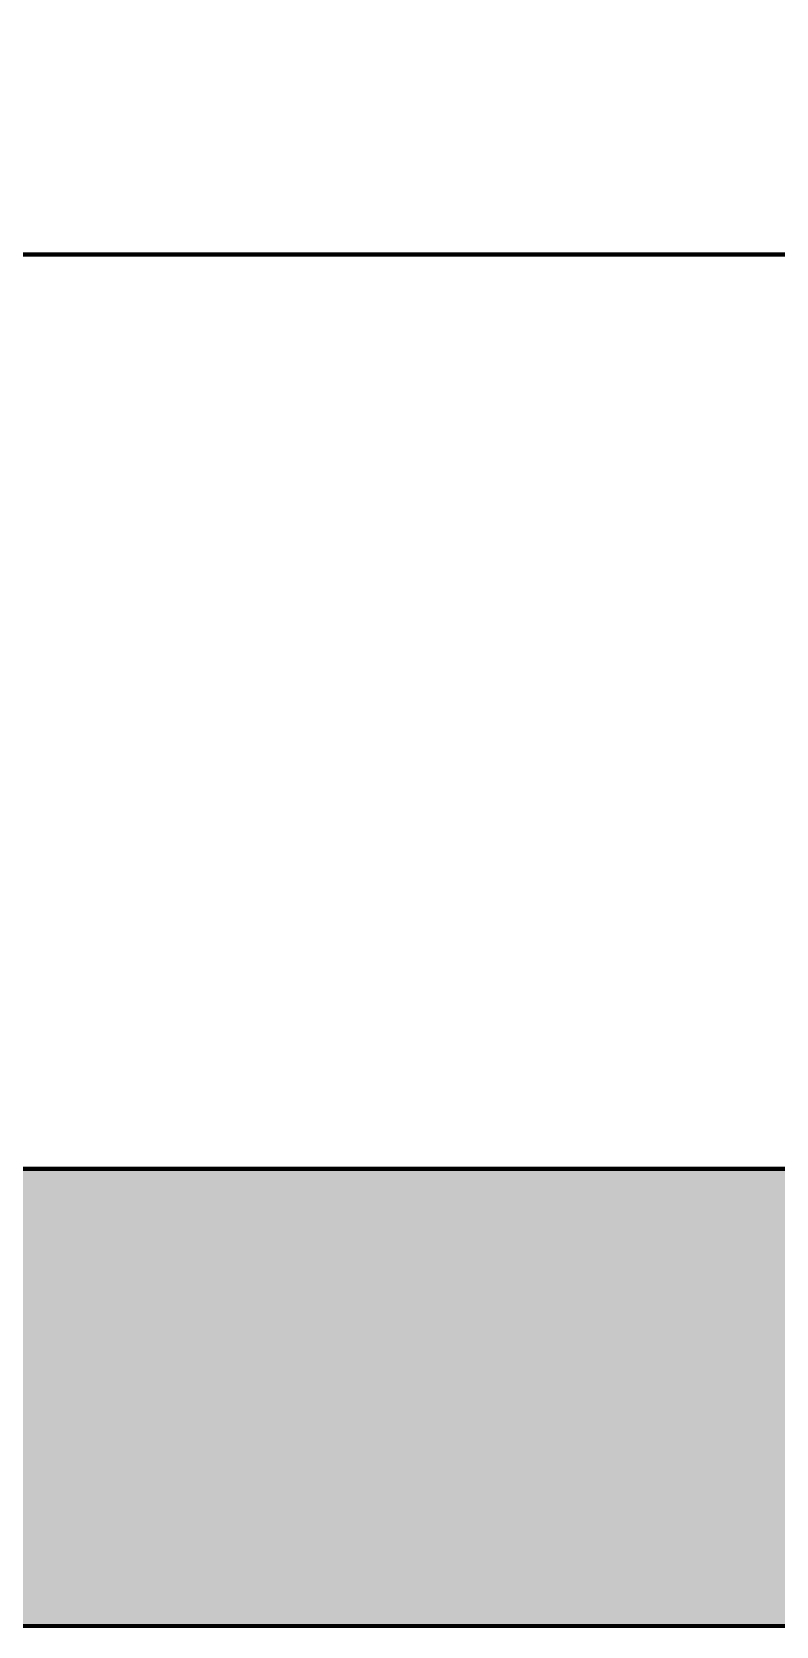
# Model space of a CAD drawing. Header units: millimetres. Extents: x -116965 to 323937, y 291661 to 566926.
# Drawn here: x -43850.9 to -43688.1, y 328239.9 to 328588.5 of the extents above; entities that cross this region are included whole.
import ezdxf

# ---------------------------------------------------------------- set-up
doc = ezdxf.new("R2010")
doc.units = ezdxf.units.MM
doc.layers.add('C00-00-00', color=7, linetype='Continuous')
doc.layers.add('C34-3A-40', color=7, linetype='Continuous', true_color=0x343a40)
doc.layers.add('C62-64-69', color=7, linetype='Continuous', true_color=0x626469)

msp = doc.modelspace()

# ---------------------------------------------------------------- hatches: boundary and pattern name
at = {"layer": 'C34-3A-40'}
h = msp.add_hatch(color=256, dxfattribs=at)
h.dxf.hatch_style = 2
h.paths.add_polyline_path([(-44131.918468, 328339.849361), (-43432.016177, 328339.849361), (-43432.016177, 328239.863317), (-44131.918468, 328239.863317)])
at = {"layer": 'C62-64-69'}
h = msp.add_hatch(color=256, dxfattribs=at)
h.dxf.hatch_style = 2
h.paths.add_polyline_path([(-43875.954202, 328330.850618), (-43843.958668, 328330.850618), (-43843.958668, 328323.851592), (-43875.954202, 328323.851592)])
h = msp.add_hatch(color=256, dxfattribs=at)
h.dxf.hatch_style = 2
h.paths.add_polyline_path([(-43843.958668, 328330.850618), (-43811.963133, 328330.850618), (-43811.963133, 328323.851592), (-43843.958668, 328323.851592)])
h = msp.add_hatch(color=256, dxfattribs=at)
h.dxf.hatch_style = 2
h.paths.add_polyline_path([(-43843.958668, 328330.850618), (-43811.963133, 328330.850618), (-43811.963133, 328323.851592), (-43843.958668, 328323.851592)])
h = msp.add_hatch(color=256, dxfattribs=at)
h.dxf.hatch_style = 2
h.paths.add_polyline_path([(-43811.963133, 328330.850618), (-43779.967602, 328330.850618), (-43779.967602, 328323.851592), (-43811.963133, 328323.851592)])
h = msp.add_hatch(color=256, dxfattribs=at)
h.dxf.hatch_style = 2
h.paths.add_polyline_path([(-43811.963133, 328330.850618), (-43779.967602, 328330.850618), (-43779.967602, 328323.851592), (-43811.963133, 328323.851592)])
h = msp.add_hatch(color=256, dxfattribs=at)
h.dxf.hatch_style = 2
h.paths.add_polyline_path([(-43779.967602, 328330.850618), (-43747.972068, 328330.850618), (-43747.972068, 328323.851592), (-43779.967602, 328323.851592)])
h = msp.add_hatch(color=256, dxfattribs=at)
h.dxf.hatch_style = 2
h.paths.add_polyline_path([(-43779.967602, 328330.850618), (-43747.972068, 328330.850618), (-43747.972068, 328323.851592), (-43779.967602, 328323.851592)])
h = msp.add_hatch(color=256, dxfattribs=at)
h.dxf.hatch_style = 2
h.paths.add_polyline_path([(-43747.972068, 328330.850618), (-43715.976533, 328330.850618), (-43715.976533, 328323.851592), (-43747.972068, 328323.851592)])
h = msp.add_hatch(color=256, dxfattribs=at)
h.dxf.hatch_style = 2
h.paths.add_polyline_path([(-43747.972068, 328330.850618), (-43715.976533, 328330.850618), (-43715.976533, 328323.851592), (-43747.972068, 328323.851592)])
h = msp.add_hatch(color=256, dxfattribs=at)
h.dxf.hatch_style = 2
h.paths.add_polyline_path([(-43715.976533, 328330.850618), (-43683.981002, 328330.850618), (-43683.981002, 328323.851592), (-43715.976533, 328323.851592)])
h = msp.add_hatch(color=256, dxfattribs=at)
h.dxf.hatch_style = 2
h.paths.add_polyline_path([(-43875.954202, 328323.851592), (-43843.958668, 328323.851592), (-43843.958668, 328321.851874), (-43875.954202, 328321.851874)])
h = msp.add_hatch(color=256, dxfattribs=at)
h.dxf.hatch_style = 2
h.paths.add_polyline_path([(-43875.954202, 328321.851874), (-43843.958668, 328321.851874), (-43843.958668, 328314.852848), (-43875.954202, 328314.852848)])
h = msp.add_hatch(color=256, dxfattribs=at)
h.dxf.hatch_style = 2
h.paths.add_polyline_path([(-43843.958668, 328323.851592), (-43811.963133, 328323.851592), (-43811.963133, 328321.851874), (-43843.958668, 328321.851874)])
h = msp.add_hatch(color=256, dxfattribs=at)
h.dxf.hatch_style = 2
h.paths.add_polyline_path([(-43843.958668, 328323.851592), (-43811.963133, 328323.851592), (-43811.963133, 328321.851874), (-43843.958668, 328321.851874)])
h = msp.add_hatch(color=256, dxfattribs=at)
h.dxf.hatch_style = 2
h.paths.add_polyline_path([(-43843.958668, 328321.851874), (-43811.963133, 328321.851874), (-43811.963133, 328314.852848), (-43843.958668, 328314.852848)])
h = msp.add_hatch(color=256, dxfattribs=at)
h.dxf.hatch_style = 2
h.paths.add_polyline_path([(-43843.958668, 328321.851874), (-43811.963133, 328321.851874), (-43811.963133, 328314.852848), (-43843.958668, 328314.852848)])
h = msp.add_hatch(color=256, dxfattribs=at)
h.dxf.hatch_style = 2
h.paths.add_polyline_path([(-43811.963133, 328323.851592), (-43779.967602, 328323.851592), (-43779.967602, 328321.851874), (-43811.963133, 328321.851874)])
h = msp.add_hatch(color=256, dxfattribs=at)
h.dxf.hatch_style = 2
h.paths.add_polyline_path([(-43811.963133, 328323.851592), (-43779.967602, 328323.851592), (-43779.967602, 328321.851874), (-43811.963133, 328321.851874)])
h = msp.add_hatch(color=256, dxfattribs=at)
h.dxf.hatch_style = 2
h.paths.add_polyline_path([(-43811.963133, 328321.851874), (-43779.967602, 328321.851874), (-43779.967602, 328314.852848), (-43811.963133, 328314.852848)])
h = msp.add_hatch(color=256, dxfattribs=at)
h.dxf.hatch_style = 2
h.paths.add_polyline_path([(-43811.963133, 328321.851874), (-43779.967602, 328321.851874), (-43779.967602, 328314.852848), (-43811.963133, 328314.852848)])
h = msp.add_hatch(color=256, dxfattribs=at)
h.dxf.hatch_style = 2
h.paths.add_polyline_path([(-43779.967602, 328323.851592), (-43747.972068, 328323.851592), (-43747.972068, 328321.851874), (-43779.967602, 328321.851874)])
h = msp.add_hatch(color=256, dxfattribs=at)
h.dxf.hatch_style = 2
h.paths.add_polyline_path([(-43779.967602, 328323.851592), (-43747.972068, 328323.851592), (-43747.972068, 328321.851874), (-43779.967602, 328321.851874)])
h = msp.add_hatch(color=256, dxfattribs=at)
h.dxf.hatch_style = 2
h.paths.add_polyline_path([(-43779.967602, 328321.851874), (-43747.972068, 328321.851874), (-43747.972068, 328314.852848), (-43779.967602, 328314.852848)])
h = msp.add_hatch(color=256, dxfattribs=at)
h.dxf.hatch_style = 2
h.paths.add_polyline_path([(-43779.967602, 328321.851874), (-43747.972068, 328321.851874), (-43747.972068, 328314.852848), (-43779.967602, 328314.852848)])
h = msp.add_hatch(color=256, dxfattribs=at)
h.dxf.hatch_style = 2
h.paths.add_polyline_path([(-43747.972068, 328323.851592), (-43715.976533, 328323.851592), (-43715.976533, 328321.851874), (-43747.972068, 328321.851874)])
h = msp.add_hatch(color=256, dxfattribs=at)
h.dxf.hatch_style = 2
h.paths.add_polyline_path([(-43747.972068, 328323.851592), (-43715.976533, 328323.851592), (-43715.976533, 328321.851874), (-43747.972068, 328321.851874)])
h = msp.add_hatch(color=256, dxfattribs=at)
h.dxf.hatch_style = 2
h.paths.add_polyline_path([(-43747.972068, 328321.851874), (-43715.976533, 328321.851874), (-43715.976533, 328314.852848), (-43747.972068, 328314.852848)])
h = msp.add_hatch(color=256, dxfattribs=at)
h.dxf.hatch_style = 2
h.paths.add_polyline_path([(-43747.972068, 328321.851874), (-43715.976533, 328321.851874), (-43715.976533, 328314.852848), (-43747.972068, 328314.852848)])
h = msp.add_hatch(color=256, dxfattribs=at)
h.dxf.hatch_style = 2
h.paths.add_polyline_path([(-43715.976533, 328323.851592), (-43683.981002, 328323.851592), (-43683.981002, 328321.851874), (-43715.976533, 328321.851874)])
h = msp.add_hatch(color=256, dxfattribs=at)
h.dxf.hatch_style = 2
h.paths.add_polyline_path([(-43715.976533, 328321.851874), (-43683.981002, 328321.851874), (-43683.981002, 328314.852848), (-43715.976533, 328314.852848)])
h = msp.add_hatch(color=256, dxfattribs=at)
h.dxf.hatch_style = 2
h.paths.add_polyline_path([(-43875.954202, 328314.852848), (-43843.958668, 328314.852848), (-43843.958668, 328312.85313), (-43875.954202, 328312.85313)])
h = msp.add_hatch(color=256, dxfattribs=at)
h.dxf.hatch_style = 2
h.paths.add_polyline_path([(-43843.958668, 328314.852848), (-43811.963133, 328314.852848), (-43811.963133, 328312.85313), (-43843.958668, 328312.85313)])
h = msp.add_hatch(color=256, dxfattribs=at)
h.dxf.hatch_style = 2
h.paths.add_polyline_path([(-43843.958668, 328314.852848), (-43811.963133, 328314.852848), (-43811.963133, 328312.85313), (-43843.958668, 328312.85313)])
h = msp.add_hatch(color=256, dxfattribs=at)
h.dxf.hatch_style = 2
h.paths.add_polyline_path([(-43811.963133, 328314.852848), (-43779.967602, 328314.852848), (-43779.967602, 328312.85313), (-43811.963133, 328312.85313)])
h = msp.add_hatch(color=256, dxfattribs=at)
h.dxf.hatch_style = 2
h.paths.add_polyline_path([(-43811.963133, 328314.852848), (-43779.967602, 328314.852848), (-43779.967602, 328312.85313), (-43811.963133, 328312.85313)])
h = msp.add_hatch(color=256, dxfattribs=at)
h.dxf.hatch_style = 2
h.paths.add_polyline_path([(-43779.967602, 328314.852848), (-43747.972068, 328314.852848), (-43747.972068, 328312.85313), (-43779.967602, 328312.85313)])
h = msp.add_hatch(color=256, dxfattribs=at)
h.dxf.hatch_style = 2
h.paths.add_polyline_path([(-43779.967602, 328314.852848), (-43747.972068, 328314.852848), (-43747.972068, 328312.85313), (-43779.967602, 328312.85313)])
h = msp.add_hatch(color=256, dxfattribs=at)
h.dxf.hatch_style = 2
h.paths.add_polyline_path([(-43747.972068, 328314.852848), (-43715.976533, 328314.852848), (-43715.976533, 328312.85313), (-43747.972068, 328312.85313)])
h = msp.add_hatch(color=256, dxfattribs=at)
h.dxf.hatch_style = 2
h.paths.add_polyline_path([(-43747.972068, 328314.852848), (-43715.976533, 328314.852848), (-43715.976533, 328312.85313), (-43747.972068, 328312.85313)])
h = msp.add_hatch(color=256, dxfattribs=at)
h.dxf.hatch_style = 2
h.paths.add_polyline_path([(-43715.976533, 328314.852848), (-43683.981002, 328314.852848), (-43683.981002, 328312.85313), (-43715.976533, 328312.85313)])
h = msp.add_hatch(color=256, dxfattribs=at)
h.dxf.hatch_style = 2
h.paths.add_polyline_path([(-43875.954202, 328312.85313), (-43843.958668, 328312.85313), (-43843.958668, 328305.854105), (-43875.954202, 328305.854105)])
h = msp.add_hatch(color=256, dxfattribs=at)
h.dxf.hatch_style = 2
h.paths.add_polyline_path([(-43843.958668, 328312.85313), (-43811.963133, 328312.85313), (-43811.963133, 328305.854105), (-43843.958668, 328305.854105)])
h = msp.add_hatch(color=256, dxfattribs=at)
h.dxf.hatch_style = 2
h.paths.add_polyline_path([(-43843.958668, 328312.85313), (-43811.963133, 328312.85313), (-43811.963133, 328305.854105), (-43843.958668, 328305.854105)])
h = msp.add_hatch(color=256, dxfattribs=at)
h.dxf.hatch_style = 2
h.paths.add_polyline_path([(-43811.963133, 328312.85313), (-43779.967602, 328312.85313), (-43779.967602, 328305.854105), (-43811.963133, 328305.854105)])
h = msp.add_hatch(color=256, dxfattribs=at)
h.dxf.hatch_style = 2
h.paths.add_polyline_path([(-43811.963133, 328312.85313), (-43779.967602, 328312.85313), (-43779.967602, 328305.854105), (-43811.963133, 328305.854105)])
h = msp.add_hatch(color=256, dxfattribs=at)
h.dxf.hatch_style = 2
h.paths.add_polyline_path([(-43779.967602, 328312.85313), (-43747.972068, 328312.85313), (-43747.972068, 328305.854105), (-43779.967602, 328305.854105)])
h = msp.add_hatch(color=256, dxfattribs=at)
h.dxf.hatch_style = 2
h.paths.add_polyline_path([(-43779.967602, 328312.85313), (-43747.972068, 328312.85313), (-43747.972068, 328305.854105), (-43779.967602, 328305.854105)])
h = msp.add_hatch(color=256, dxfattribs=at)
h.dxf.hatch_style = 2
h.paths.add_polyline_path([(-43747.972068, 328312.85313), (-43715.976533, 328312.85313), (-43715.976533, 328305.854105), (-43747.972068, 328305.854105)])
h = msp.add_hatch(color=256, dxfattribs=at)
h.dxf.hatch_style = 2
h.paths.add_polyline_path([(-43747.972068, 328312.85313), (-43715.976533, 328312.85313), (-43715.976533, 328305.854105), (-43747.972068, 328305.854105)])
h = msp.add_hatch(color=256, dxfattribs=at)
h.dxf.hatch_style = 2
h.paths.add_polyline_path([(-43715.976533, 328312.85313), (-43683.981002, 328312.85313), (-43683.981002, 328305.854105), (-43715.976533, 328305.854105)])
h = msp.add_hatch(color=256, dxfattribs=at)
h.dxf.hatch_style = 2
h.paths.add_polyline_path([(-43875.954202, 328305.854105), (-43843.958668, 328305.854105), (-43843.958668, 328303.854386), (-43875.954202, 328303.854386)])
h = msp.add_hatch(color=256, dxfattribs=at)
h.dxf.hatch_style = 2
h.paths.add_polyline_path([(-43843.958668, 328305.854105), (-43811.963133, 328305.854105), (-43811.963133, 328303.854386), (-43843.958668, 328303.854386)])
h = msp.add_hatch(color=256, dxfattribs=at)
h.dxf.hatch_style = 2
h.paths.add_polyline_path([(-43843.958668, 328305.854105), (-43811.963133, 328305.854105), (-43811.963133, 328303.854386), (-43843.958668, 328303.854386)])
h = msp.add_hatch(color=256, dxfattribs=at)
h.dxf.hatch_style = 2
h.paths.add_polyline_path([(-43811.963133, 328305.854105), (-43779.967602, 328305.854105), (-43779.967602, 328303.854386), (-43811.963133, 328303.854386)])
h = msp.add_hatch(color=256, dxfattribs=at)
h.dxf.hatch_style = 2
h.paths.add_polyline_path([(-43811.963133, 328305.854105), (-43779.967602, 328305.854105), (-43779.967602, 328303.854386), (-43811.963133, 328303.854386)])
h = msp.add_hatch(color=256, dxfattribs=at)
h.dxf.hatch_style = 2
h.paths.add_polyline_path([(-43779.967602, 328305.854105), (-43747.972068, 328305.854105), (-43747.972068, 328303.854386), (-43779.967602, 328303.854386)])
h = msp.add_hatch(color=256, dxfattribs=at)
h.dxf.hatch_style = 2
h.paths.add_polyline_path([(-43779.967602, 328305.854105), (-43747.972068, 328305.854105), (-43747.972068, 328303.854386), (-43779.967602, 328303.854386)])
h = msp.add_hatch(color=256, dxfattribs=at)
h.dxf.hatch_style = 2
h.paths.add_polyline_path([(-43747.972068, 328305.854105), (-43715.976533, 328305.854105), (-43715.976533, 328303.854386), (-43747.972068, 328303.854386)])
h = msp.add_hatch(color=256, dxfattribs=at)
h.dxf.hatch_style = 2
h.paths.add_polyline_path([(-43747.972068, 328305.854105), (-43715.976533, 328305.854105), (-43715.976533, 328303.854386), (-43747.972068, 328303.854386)])
h = msp.add_hatch(color=256, dxfattribs=at)
h.dxf.hatch_style = 2
h.paths.add_polyline_path([(-43715.976533, 328305.854105), (-43683.981002, 328305.854105), (-43683.981002, 328303.854386), (-43715.976533, 328303.854386)])
h = msp.add_hatch(color=256, dxfattribs=at)
h.dxf.hatch_style = 2
h.paths.add_polyline_path([(-43875.954202, 328303.854386), (-43843.958668, 328303.854386), (-43843.958668, 328296.855361), (-43875.954202, 328296.855361)])
h = msp.add_hatch(color=256, dxfattribs=at)
h.dxf.hatch_style = 2
h.paths.add_polyline_path([(-43843.958668, 328303.854386), (-43811.963133, 328303.854386), (-43811.963133, 328296.855361), (-43843.958668, 328296.855361)])
h = msp.add_hatch(color=256, dxfattribs=at)
h.dxf.hatch_style = 2
h.paths.add_polyline_path([(-43843.958668, 328303.854386), (-43811.963133, 328303.854386), (-43811.963133, 328296.855361), (-43843.958668, 328296.855361)])
h = msp.add_hatch(color=256, dxfattribs=at)
h.dxf.hatch_style = 2
h.paths.add_polyline_path([(-43811.963133, 328303.854386), (-43779.967602, 328303.854386), (-43779.967602, 328296.855361), (-43811.963133, 328296.855361)])
h = msp.add_hatch(color=256, dxfattribs=at)
h.dxf.hatch_style = 2
h.paths.add_polyline_path([(-43811.963133, 328303.854386), (-43779.967602, 328303.854386), (-43779.967602, 328296.855361), (-43811.963133, 328296.855361)])
h = msp.add_hatch(color=256, dxfattribs=at)
h.dxf.hatch_style = 2
h.paths.add_polyline_path([(-43779.967602, 328303.854386), (-43747.972068, 328303.854386), (-43747.972068, 328296.855361), (-43779.967602, 328296.855361)])
h = msp.add_hatch(color=256, dxfattribs=at)
h.dxf.hatch_style = 2
h.paths.add_polyline_path([(-43779.967602, 328303.854386), (-43747.972068, 328303.854386), (-43747.972068, 328296.855361), (-43779.967602, 328296.855361)])
h = msp.add_hatch(color=256, dxfattribs=at)
h.dxf.hatch_style = 2
h.paths.add_polyline_path([(-43747.972068, 328303.854386), (-43715.976533, 328303.854386), (-43715.976533, 328296.855361), (-43747.972068, 328296.855361)])
h = msp.add_hatch(color=256, dxfattribs=at)
h.dxf.hatch_style = 2
h.paths.add_polyline_path([(-43747.972068, 328303.854386), (-43715.976533, 328303.854386), (-43715.976533, 328296.855361), (-43747.972068, 328296.855361)])
h = msp.add_hatch(color=256, dxfattribs=at)
h.dxf.hatch_style = 2
h.paths.add_polyline_path([(-43715.976533, 328303.854386), (-43683.981002, 328303.854386), (-43683.981002, 328296.855361), (-43715.976533, 328296.855361)])
h = msp.add_hatch(color=256, dxfattribs=at)
h.dxf.hatch_style = 2
h.paths.add_polyline_path([(-43875.954202, 328296.855361), (-43843.958668, 328296.855361), (-43843.958668, 328294.855643), (-43875.954202, 328294.855643)])
h = msp.add_hatch(color=256, dxfattribs=at)
h.dxf.hatch_style = 2
h.paths.add_polyline_path([(-43875.954202, 328294.855643), (-43843.958668, 328294.855643), (-43843.958668, 328287.856617), (-43875.954202, 328287.856617)])
h = msp.add_hatch(color=256, dxfattribs=at)
h.dxf.hatch_style = 2
h.paths.add_polyline_path([(-43843.958668, 328296.855361), (-43811.963133, 328296.855361), (-43811.963133, 328294.855643), (-43843.958668, 328294.855643)])
h = msp.add_hatch(color=256, dxfattribs=at)
h.dxf.hatch_style = 2
h.paths.add_polyline_path([(-43843.958668, 328296.855361), (-43811.963133, 328296.855361), (-43811.963133, 328294.855643), (-43843.958668, 328294.855643)])
h = msp.add_hatch(color=256, dxfattribs=at)
h.dxf.hatch_style = 2
h.paths.add_polyline_path([(-43843.958668, 328294.855643), (-43811.963133, 328294.855643), (-43811.963133, 328287.856617), (-43843.958668, 328287.856617)])
h = msp.add_hatch(color=256, dxfattribs=at)
h.dxf.hatch_style = 2
h.paths.add_polyline_path([(-43843.958668, 328294.855643), (-43811.963133, 328294.855643), (-43811.963133, 328287.856617), (-43843.958668, 328287.856617)])
h = msp.add_hatch(color=256, dxfattribs=at)
h.dxf.hatch_style = 2
h.paths.add_polyline_path([(-43811.963133, 328296.855361), (-43779.967602, 328296.855361), (-43779.967602, 328294.855643), (-43811.963133, 328294.855643)])
h = msp.add_hatch(color=256, dxfattribs=at)
h.dxf.hatch_style = 2
h.paths.add_polyline_path([(-43811.963133, 328296.855361), (-43779.967602, 328296.855361), (-43779.967602, 328294.855643), (-43811.963133, 328294.855643)])
h = msp.add_hatch(color=256, dxfattribs=at)
h.dxf.hatch_style = 2
h.paths.add_polyline_path([(-43811.963133, 328294.855643), (-43779.967602, 328294.855643), (-43779.967602, 328287.856617), (-43811.963133, 328287.856617)])
h = msp.add_hatch(color=256, dxfattribs=at)
h.dxf.hatch_style = 2
h.paths.add_polyline_path([(-43811.963133, 328294.855643), (-43779.967602, 328294.855643), (-43779.967602, 328287.856617), (-43811.963133, 328287.856617)])
h = msp.add_hatch(color=256, dxfattribs=at)
h.dxf.hatch_style = 2
h.paths.add_polyline_path([(-43779.967602, 328296.855361), (-43747.972068, 328296.855361), (-43747.972068, 328294.855643), (-43779.967602, 328294.855643)])
h = msp.add_hatch(color=256, dxfattribs=at)
h.dxf.hatch_style = 2
h.paths.add_polyline_path([(-43779.967602, 328296.855361), (-43747.972068, 328296.855361), (-43747.972068, 328294.855643), (-43779.967602, 328294.855643)])
h = msp.add_hatch(color=256, dxfattribs=at)
h.dxf.hatch_style = 2
h.paths.add_polyline_path([(-43779.967602, 328294.855643), (-43747.972068, 328294.855643), (-43747.972068, 328287.856617), (-43779.967602, 328287.856617)])
h = msp.add_hatch(color=256, dxfattribs=at)
h.dxf.hatch_style = 2
h.paths.add_polyline_path([(-43779.967602, 328294.855643), (-43747.972068, 328294.855643), (-43747.972068, 328287.856617), (-43779.967602, 328287.856617)])
h = msp.add_hatch(color=256, dxfattribs=at)
h.dxf.hatch_style = 2
h.paths.add_polyline_path([(-43747.972068, 328296.855361), (-43715.976533, 328296.855361), (-43715.976533, 328294.855643), (-43747.972068, 328294.855643)])
h = msp.add_hatch(color=256, dxfattribs=at)
h.dxf.hatch_style = 2
h.paths.add_polyline_path([(-43747.972068, 328296.855361), (-43715.976533, 328296.855361), (-43715.976533, 328294.855643), (-43747.972068, 328294.855643)])
h = msp.add_hatch(color=256, dxfattribs=at)
h.dxf.hatch_style = 2
h.paths.add_polyline_path([(-43747.972068, 328294.855643), (-43715.976533, 328294.855643), (-43715.976533, 328287.856617), (-43747.972068, 328287.856617)])
h = msp.add_hatch(color=256, dxfattribs=at)
h.dxf.hatch_style = 2
h.paths.add_polyline_path([(-43747.972068, 328294.855643), (-43715.976533, 328294.855643), (-43715.976533, 328287.856617), (-43747.972068, 328287.856617)])
h = msp.add_hatch(color=256, dxfattribs=at)
h.dxf.hatch_style = 2
h.paths.add_polyline_path([(-43715.976533, 328296.855361), (-43683.981002, 328296.855361), (-43683.981002, 328294.855643), (-43715.976533, 328294.855643)])
h = msp.add_hatch(color=256, dxfattribs=at)
h.dxf.hatch_style = 2
h.paths.add_polyline_path([(-43715.976533, 328294.855643), (-43683.981002, 328294.855643), (-43683.981002, 328287.856617), (-43715.976533, 328287.856617)])
h = msp.add_hatch(color=256, dxfattribs=at)
h.dxf.hatch_style = 2
h.paths.add_polyline_path([(-43875.954202, 328287.856617), (-43843.958668, 328287.856617), (-43843.958668, 328285.856899), (-43875.954202, 328285.856899)])
h = msp.add_hatch(color=256, dxfattribs=at)
h.dxf.hatch_style = 2
h.paths.add_polyline_path([(-43843.958668, 328287.856617), (-43811.963133, 328287.856617), (-43811.963133, 328285.856899), (-43843.958668, 328285.856899)])
h = msp.add_hatch(color=256, dxfattribs=at)
h.dxf.hatch_style = 2
h.paths.add_polyline_path([(-43843.958668, 328287.856617), (-43811.963133, 328287.856617), (-43811.963133, 328285.856899), (-43843.958668, 328285.856899)])
h = msp.add_hatch(color=256, dxfattribs=at)
h.dxf.hatch_style = 2
h.paths.add_polyline_path([(-43811.963133, 328287.856617), (-43779.967602, 328287.856617), (-43779.967602, 328285.856899), (-43811.963133, 328285.856899)])
h = msp.add_hatch(color=256, dxfattribs=at)
h.dxf.hatch_style = 2
h.paths.add_polyline_path([(-43811.963133, 328287.856617), (-43779.967602, 328287.856617), (-43779.967602, 328285.856899), (-43811.963133, 328285.856899)])
h = msp.add_hatch(color=256, dxfattribs=at)
h.dxf.hatch_style = 2
h.paths.add_polyline_path([(-43779.967602, 328287.856617), (-43747.972068, 328287.856617), (-43747.972068, 328285.856899), (-43779.967602, 328285.856899)])
h = msp.add_hatch(color=256, dxfattribs=at)
h.dxf.hatch_style = 2
h.paths.add_polyline_path([(-43779.967602, 328287.856617), (-43747.972068, 328287.856617), (-43747.972068, 328285.856899), (-43779.967602, 328285.856899)])
h = msp.add_hatch(color=256, dxfattribs=at)
h.dxf.hatch_style = 2
h.paths.add_polyline_path([(-43747.972068, 328287.856617), (-43715.976533, 328287.856617), (-43715.976533, 328285.856899), (-43747.972068, 328285.856899)])
h = msp.add_hatch(color=256, dxfattribs=at)
h.dxf.hatch_style = 2
h.paths.add_polyline_path([(-43747.972068, 328287.856617), (-43715.976533, 328287.856617), (-43715.976533, 328285.856899), (-43747.972068, 328285.856899)])
h = msp.add_hatch(color=256, dxfattribs=at)
h.dxf.hatch_style = 2
h.paths.add_polyline_path([(-43715.976533, 328287.856617), (-43683.981002, 328287.856617), (-43683.981002, 328285.856899), (-43715.976533, 328285.856899)])

# ---------------------------------------------------------------- linework, layer by layer
at = {"layer": 'C00-00-00', "lineweight": 211}
for points in [[(-44131.918468, 330439.556236), (-43432.016177, 330439.556236), (-43432.016177, 328239.863317), (-44131.918468, 328239.863317)], [(-44131.918468, 328339.849361), (-43432.016177, 328339.849361), (-43432.016177, 328239.863317), (-44131.918468, 328239.863317)]]:
    msp.add_lwpolyline(points, close=True, dxfattribs=at)
at = {"layer": 'C00-00-00', "lineweight": 100}
for points in [[(-44131.918468, 328739.793527), (-43432.016177, 328739.793527), (-43432.016177, 328539.821442), (-44131.918468, 328539.821442)], [(-44131.918468, 328539.821442), (-43432.016177, 328539.821442), (-43432.016177, 328339.849361), (-44131.918468, 328339.849361)]]:
    msp.add_lwpolyline(points, close=True, dxfattribs=at)

doc.saveas('drawing.dxf')
